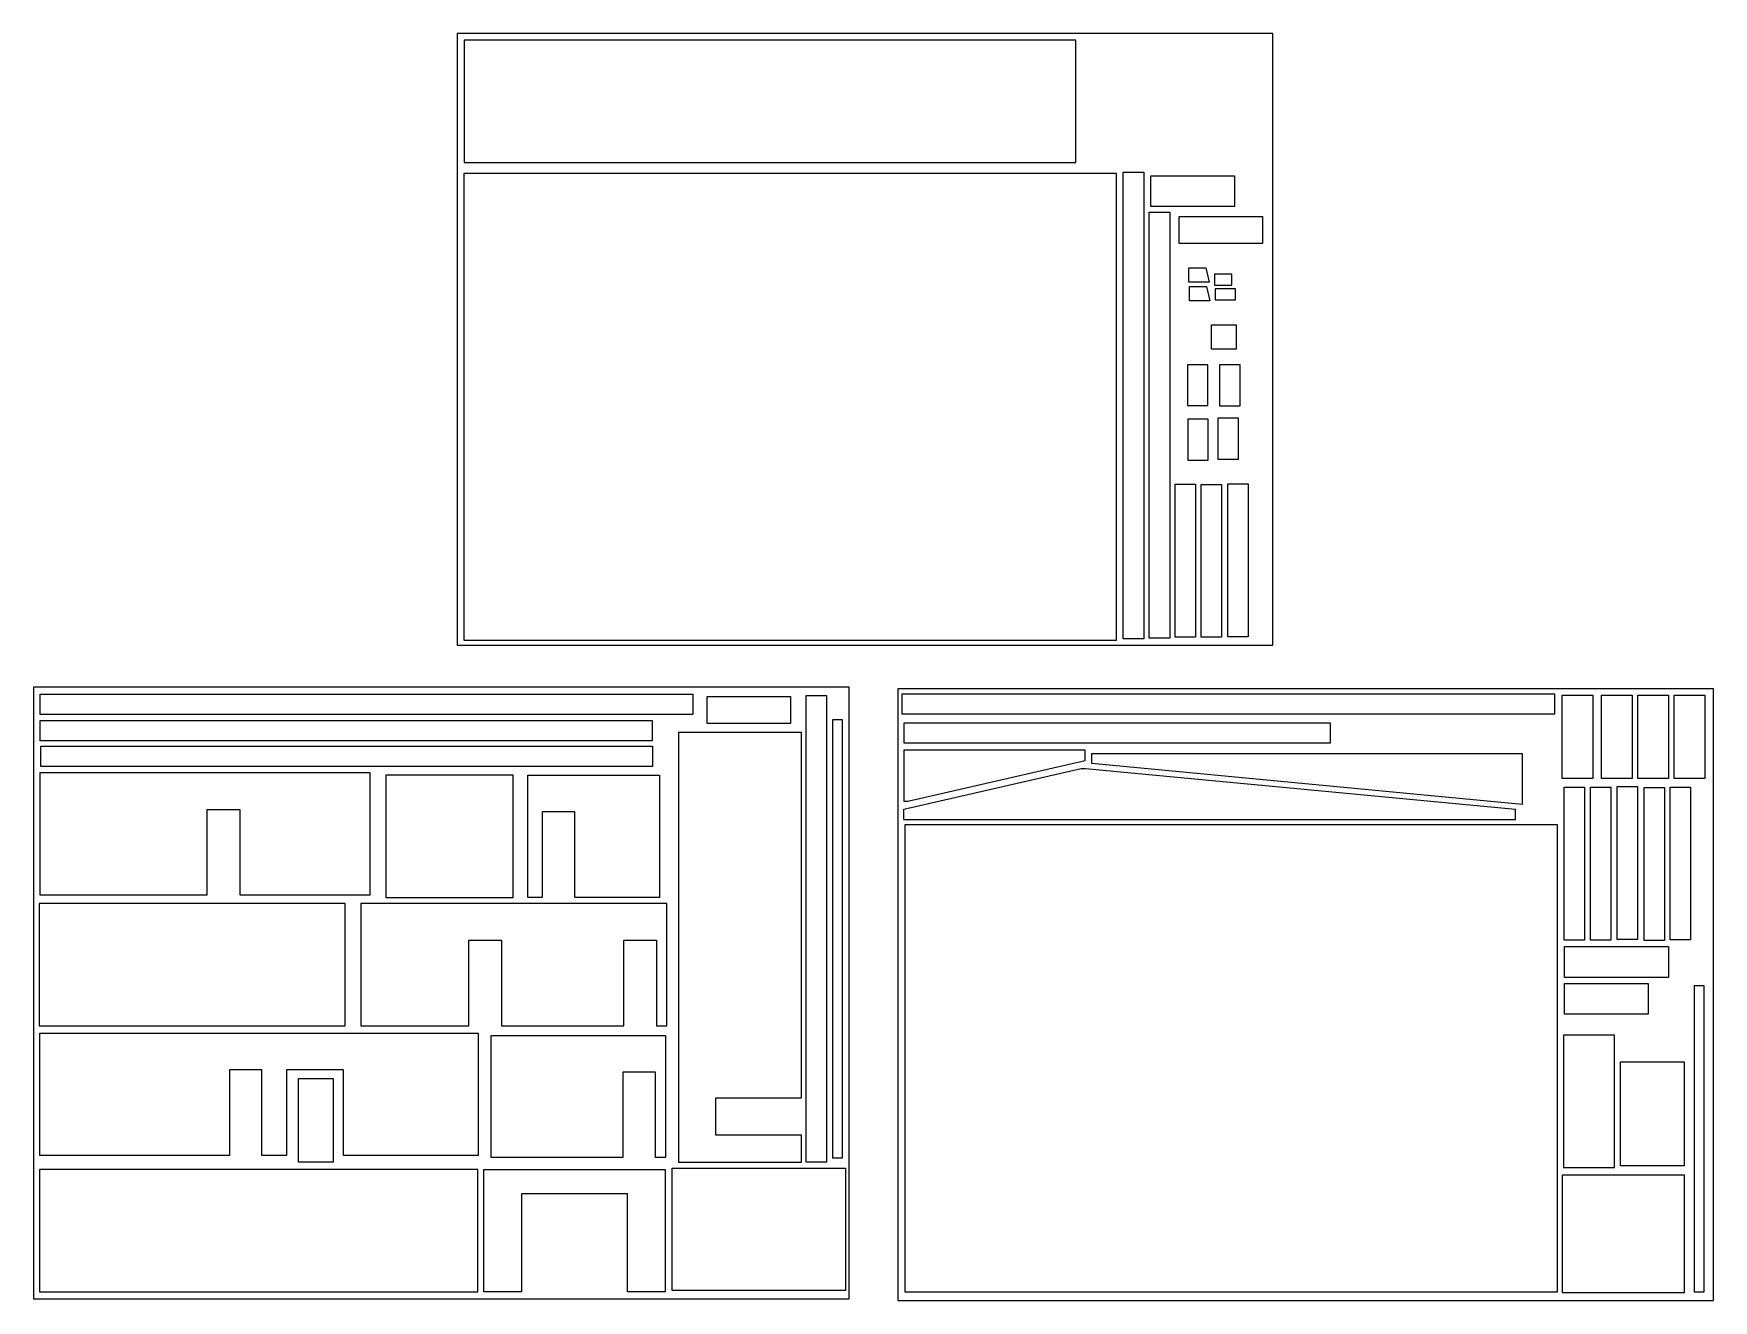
# Model space of a CAD drawing. Header units: millimetres. Extents: x 33 to 1680, y 29 to 1272.
import ezdxf

# ---------------------------------------------------------------- set-up
doc = ezdxf.new("R2010")
doc.units = ezdxf.units.MM

msp = doc.modelspace()

# ---------------------------------------------------------------- linework, layer by layer
for points in [[(448.2, 672.1), (1248.2, 672.1), (1248.2, 1272.1), (448.2, 1272.1)], [(455.1, 1145.8), (1055.1, 1145.8), (1055.1, 1265.8), (455.1, 1265.8)], [(454.9, 677), (1094.9, 677), (1094.9, 1135), (454.9, 1135)], [(1121.5, 678.2), (1101.5, 678.2), (1101.5, 1136.2), (1121.5, 1136.2)], [(1128.6, 1132.6), (1210.6, 1132.6), (1210.6, 1102.6), (1128.6, 1102.6)], [(1127, 1096.9), (1147, 1096.9), (1147, 678.9), (1127, 678.9)], [(1238.2, 1066.1), (1156.2, 1066.1), (1156.2, 1092.6), (1238.2, 1092.6)], [(1185.8, 1028.3), (1165.8, 1028.3), (1165.8, 1042.3), (1182.5, 1042.3)], [(1186.4, 1010), (1166.4, 1010), (1166.4, 1024), (1183.2, 1024)], [(1191.1, 1036.1), (1191.1, 1025.3), (1207.9, 1025.3), (1207.9, 1036.1)], [(1191.6, 1010.9), (1211.6, 1010.9), (1211.6, 1021.7), (1191.6, 1021.7)], [(1188.1, 986.4), (1212.1, 986.4), (1212.1, 962.4), (1188.1, 962.4)], [(1184.5, 907.2), (1184.5, 947.2), (1164.5, 947.2), (1164.5, 907.2)], [(1216, 907), (1216, 947), (1196, 947), (1196, 907)], [(1184.8, 853.7), (1184.8, 893.7), (1164.8, 893.7), (1164.8, 853.7)], [(1214.4, 854.7), (1214.4, 894.7), (1194.4, 894.7), (1194.4, 854.7)], [(1172.3, 680.1), (1152.3, 680.1), (1152.3, 830.1), (1172.3, 830.1)], [(1197.9, 679.9), (1177.9, 679.9), (1177.9, 829.9), (1197.9, 829.9)], [(1224, 680.3), (1204, 680.3), (1204, 830.3), (1224, 830.3)], [(32.8, 30.9), (832.8, 30.9), (832.8, 630.9), (32.8, 630.9)], [(880.3, 29.2), (1680.3, 29.2), (1680.3, 629.2), (880.3, 629.2)], [(39.4, 604.2), (39.4, 624.2), (679.4, 624.2), (679.4, 604.2)], [(775.3, 595.4), (693.3, 595.4), (693.3, 621.9), (775.3, 621.9)], [(810.4, 164.8), (790.4, 164.8), (790.4, 622.8), (810.4, 622.8)], [(884.5, 604.5), (884.5, 624.5), (1524.5, 624.5), (1524.5, 604.5)], [(1531.9, 541.2), (1531.9, 623.2), (1561.9, 623.2), (1561.9, 541.2)], [(1570.5, 541.2), (1570.5, 623.2), (1600.5, 623.2), (1600.5, 541.2)], [(1606.1, 541.2), (1606.1, 623.2), (1636.1, 623.2), (1636.1, 541.2)], [(1641.8, 541.2), (1641.8, 623.2), (1671.8, 623.2), (1671.8, 541.2)], [(39.4, 578.1), (39.4, 598.1), (639.4, 598.1), (639.4, 578.1)], [(826.2, 169), (826.2, 599), (816.2, 599), (816.2, 169)], [(1304.5, 595.8), (1304.5, 575.8), (886.5, 575.8), (886.5, 595.8)], [(785.7, 227.6), (701.7, 227.6), (701.7, 191.6), (785.7, 191.6), (785.7, 164.6), (665.7, 164.6), (665.7, 586.6), (785.7, 586.6)], [(39.8, 553), (39.8, 573), (639.8, 573), (639.8, 553)], [(886.2, 519.1), (890.2, 519.1), (1064.2, 559.1), (1064.2, 569.1), (886.2, 569.1)], [(1492.8, 515.9), (1070.8, 555.9), (1070.8, 565.9), (1492.8, 565.9)], [(203, 427), (203, 511), (235, 511), (235, 427), (363, 427), (363, 547), (39, 547), (39, 427)], [(378.3, 424.7), (503.3, 424.7), (503.3, 544.7), (378.3, 544.7)], [(563.6, 424.7), (563.6, 508.7), (531.6, 508.7), (531.6, 424.7), (517.6, 424.7), (517.6, 544.7), (646.6, 544.7), (646.6, 424.7)], [(1553.9, 382.7), (1533.9, 382.7), (1533.9, 532.7), (1553.9, 532.7)], [(1579.8, 382.8), (1559.8, 382.8), (1559.8, 532.8), (1579.8, 532.8)], [(1605.8, 383.4), (1585.8, 383.4), (1585.8, 533.4), (1605.8, 533.4)], [(1632.3, 382.4), (1612.3, 382.4), (1612.3, 532.4), (1632.3, 532.4)], [(1657.9, 382.9), (1637.9, 382.9), (1637.9, 532.9), (1657.9, 532.9)], [(887.3, 37.7), (1527.3, 37.7), (1527.3, 495.7), (887.3, 495.7)], [(38.3, 298.7), (338.3, 298.7), (338.3, 418.7), (38.3, 418.7)], [(353.7, 298.7), (459.7, 298.7), (459.7, 382.7), (491.7, 382.7), (491.7, 298.7), (611.7, 298.7), (611.7, 382.7), (643.7, 382.7), (643.7, 298.7), (653.7, 298.7), (653.7, 418.7), (353.7, 418.7)], [(1534.3, 376.6), (1636.3, 376.6), (1636.3, 346.1), (1534.3, 346.1)], [(1534.3, 340.1), (1616.3, 340.1), (1616.3, 310.1), (1534.3, 310.1)], [(1671.3, 37.8), (1671.3, 337.8), (1661.3, 337.8), (1661.3, 37.8)], [(38.8, 171.5), (38.8, 291.5), (468.8, 291.5), (468.8, 171.5), (336.8, 171.5), (336.8, 255.5), (280.8, 255.5), (280.8, 171.5), (256.8, 171.5), (256.8, 255.5), (224.8, 255.5), (224.8, 171.5)], [(652.6, 169.3), (642.6, 169.3), (642.6, 253.3), (610.6, 253.3), (610.6, 169.3), (481.6, 169.3), (481.6, 289.3), (652.6, 289.3)], [(1583.2, 159.5), (1583.2, 289.5), (1533.2, 289.5), (1533.2, 159.5)], [(1589.1, 161.3), (1589.1, 263.3), (1651.6, 263.3), (1651.6, 161.3)], [(292.7, 164.9), (292.7, 246.9), (326.7, 246.9), (326.7, 164.9)], [(38.6, 37.7), (468.6, 37.7), (468.6, 157.7), (38.6, 157.7)], [(474.3, 37.7), (474.3, 157.7), (652.3, 157.7), (652.3, 37.7), (615.3, 37.7), (615.3, 133.7), (511.3, 133.7), (511.3, 37.7)], [(659, 39), (659, 159), (829, 159), (829, 39)], [(1531.8, 152), (1531.8, 37), (1651.8, 37), (1651.8, 152)]]:
    msp.add_lwpolyline(points, close=True)
for points in [[(886.3, 511.1), (1060.3, 551.1), (1064.3, 551.1), (1486.3, 511.1)], [(886.3, 501.1), (1486.3, 501.1), (1486.3, 511.1)], [(886.3, 501.1), (886.3, 511.1)]]:
    msp.add_lwpolyline(points)

doc.saveas('drawing.dxf')
